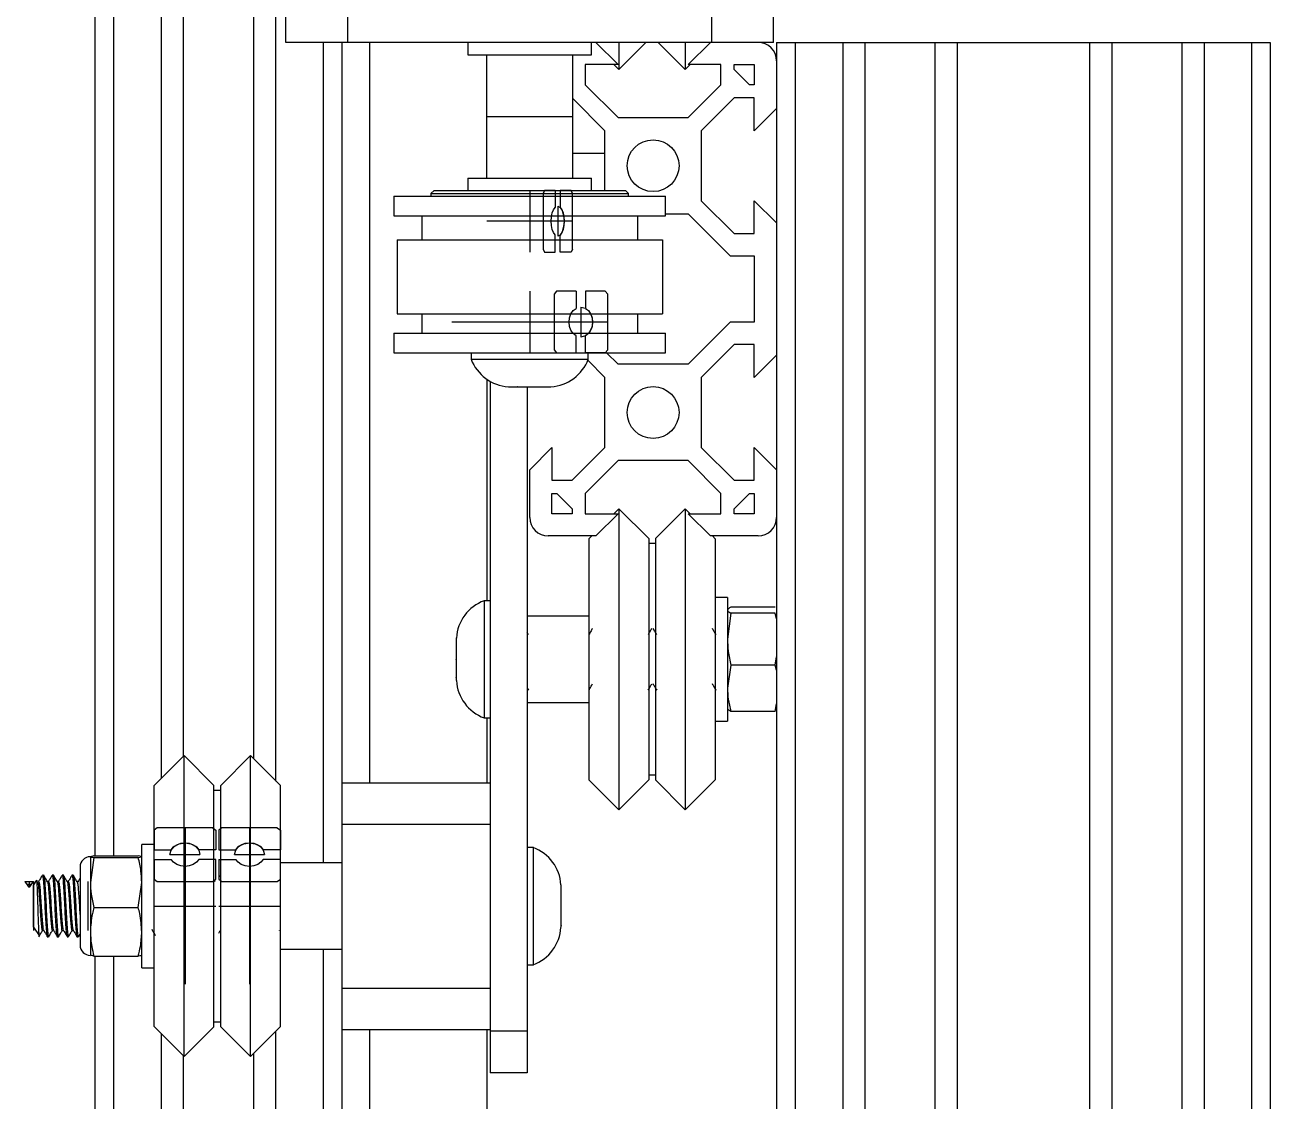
# Model space of a CAD drawing. Header units: millimetres. Extents: x 15 to 1184, y 5 to 836.
# Drawn here: x 565.57 to 575.66, y 639.26 to 647.98 of the extents above; entities that cross this region are included whole.
import ezdxf

# ---------------------------------------------------------------- set-up
doc = ezdxf.new("R2010")
doc.units = ezdxf.units.MM
doc.header["$PDSIZE"] = -1
doc.linetypes.add('CENTERX2', pattern=[20.32, 12.7, -2.54, 2.54, -2.54])

msp = doc.modelspace()

# ---------------------------------------------------------------- linework, layer by layer
at = {"color": 7, "linetype": 'Continuous', "lineweight": 25}
for p, q in [((566.143, 641.245), (566.143, 650.433)), ((566.679, 641.875), (566.679, 649.803)), ((567.607, 641.852), (567.607, 649.826)), ((566.859, 642.055), (566.859, 649.623)), ((567.427, 642.032), (567.427, 649.646)), ((567.688, 647.839), (567.688, 648.139)), ((568.188, 647.839), (568.188, 648.139)), ((571.138, 647.839), (571.138, 648.139)), ((571.638, 647.839), (571.638, 648.139)), ((568.188, 647.839), (567.688, 647.839)), ((568.143, 641.839), (568.143, 647.839)), ((571.138, 647.839), (568.188, 647.839)), ((568.366, 647.839), (568.366, 641.839)), ((569.163, 647.839), (569.163, 647.739)), ((570.163, 647.739), (570.163, 647.839)), ((570.199, 647.839), (570.379, 647.659)), ((570.385, 647.62), (570.605, 647.839)), ((570.385, 647.839), (570.385, 647.638)), ((570.704, 647.839), (570.923, 647.62)), ((570.923, 647.839), (570.923, 647.638)), ((570.947, 647.659), (571.127, 647.839)), ((571.638, 647.839), (571.138, 647.839)), ((571.663, 647.839), (571.663, 647.689)), ((571.663, 647.839), (571.813, 647.839)), ((571.813, 647.839), (572.199, 647.839)), ((572.199, 647.839), (572.199, 613.839)), ((572.199, 647.839), (572.379, 647.839)), ((572.379, 647.839), (572.379, 613.839)), ((572.379, 647.839), (572.947, 647.839)), ((572.947, 647.839), (572.947, 613.839)), ((572.947, 647.839), (573.127, 647.839)), ((573.127, 647.839), (573.127, 613.839)), ((573.127, 647.839), (574.199, 647.839)), ((574.199, 647.839), (574.199, 613.839)), ((574.199, 647.839), (574.379, 647.839)), ((574.379, 647.839), (574.379, 613.839)), ((574.379, 647.839), (574.947, 647.839)), ((574.947, 647.839), (574.947, 613.839)), ((574.947, 647.839), (575.127, 647.839)), ((575.127, 647.839), (575.127, 613.839)), ((575.127, 647.839), (575.513, 647.839)), ((575.513, 647.839), (575.663, 647.839)), ((575.663, 647.839), (575.663, 613.686)), ((569.163, 647.739), (569.586, 647.739)), ((569.313, 647.739), (569.313, 647.239)), ((569.586, 647.739), (570.163, 647.739)), ((570.013, 647.239), (570.013, 647.739)), ((571.663, 647.689), (571.663, 647.303)), ((570.379, 647.659), (570.113, 647.659)), ((570.113, 647.659), (570.113, 647.495)), ((570.346, 647.659), (570.385, 647.62)), ((570.385, 647.638), (570.385, 647.62)), ((570.923, 647.62), (570.963, 647.659)), ((570.923, 647.638), (570.923, 647.62)), ((571.212, 647.659), (570.947, 647.659)), ((571.212, 647.495), (571.212, 647.659)), ((571.319, 647.659), (571.483, 647.659)), ((571.319, 647.619), (571.319, 647.659)), ((571.443, 647.496), (571.319, 647.619)), ((571.483, 647.659), (571.483, 647.496)), ((570.113, 647.495), (570.379, 647.23)), ((570.947, 647.23), (571.212, 647.495)), ((571.483, 647.496), (571.443, 647.496)), ((570.272, 647.123), (570.013, 647.383)), ((571.319, 647.389), (571.053, 647.123)), ((571.483, 647.389), (571.319, 647.389)), ((571.483, 647.123), (571.483, 647.389)), ((571.663, 647.303), (571.483, 647.123)), ((571.663, 647.303), (571.663, 646.375)), ((569.313, 647.239), (569.313, 646.739)), ((569.313, 647.239), (569.441, 647.239)), ((569.313, 647.239), (569.347, 647.239)), ((569.347, 647.239), (570.013, 647.239)), ((569.441, 647.239), (570.013, 647.239)), ((570.013, 646.739), (570.013, 647.239)), ((570.379, 647.23), (570.947, 647.23)), ((570.272, 646.639), (570.272, 647.123)), ((571.053, 647.123), (571.053, 646.555)), ((570.272, 646.939), (570.013, 646.939)), ((569.163, 646.739), (569.163, 646.639)), ((569.163, 646.739), (569.212, 646.739)), ((569.212, 646.739), (570.163, 646.739)), ((570.163, 646.639), (570.163, 646.739)), ((568.563, 646.592), (568.563, 646.432)), ((568.563, 646.592), (568.948, 646.592)), ((568.888, 646.639), (568.863, 646.614)), ((568.863, 646.614), (568.863, 646.592)), ((568.863, 646.614), (568.941, 646.614)), ((568.888, 646.639), (568.964, 646.639)), ((568.941, 646.614), (570.463, 646.614)), ((568.948, 646.592), (570.763, 646.592)), ((568.964, 646.639), (570.438, 646.639)), ((570.463, 646.614), (570.438, 646.639)), ((570.463, 646.592), (570.463, 646.614)), ((570.763, 646.432), (570.763, 646.592)), ((571.053, 646.555), (571.319, 646.29)), ((571.483, 646.555), (571.663, 646.375)), ((571.483, 646.29), (571.483, 646.555)), ((568.563, 646.432), (568.948, 646.432)), ((568.788, 646.432), (568.788, 646.239)), ((568.948, 646.432), (570.763, 646.432)), ((570.538, 646.239), (570.538, 646.432)), ((570.763, 646.449), (570.947, 646.449)), ((570.947, 646.449), (571.287, 646.109)), ((571.663, 646.375), (571.663, 645.303)), ((571.319, 646.29), (571.483, 646.29)), ((568.588, 646.239), (568.588, 645.639)), ((568.588, 646.239), (570.738, 646.239)), ((570.738, 646.239), (570.738, 645.639)), ((571.287, 646.109), (571.483, 646.109)), ((571.483, 646.109), (571.483, 645.57)), ((568.588, 645.639), (570.738, 645.639)), ((568.788, 645.639), (568.788, 645.482)), ((570.538, 645.482), (570.538, 645.639)), ((571.287, 645.57), (570.947, 645.23)), ((571.483, 645.57), (571.287, 645.57)), ((568.563, 645.482), (568.563, 645.322)), ((568.563, 645.482), (568.948, 645.482)), ((568.948, 645.482), (570.763, 645.482)), ((570.763, 645.322), (570.763, 645.482)), ((571.319, 645.389), (571.053, 645.123)), ((571.483, 645.389), (571.319, 645.389)), ((571.483, 645.123), (571.483, 645.389)), ((568.563, 645.322), (568.948, 645.322)), ((568.948, 645.322), (570.763, 645.322)), ((569.188, 645.322), (569.188, 645.272)), ((569.188, 645.272), (569.234, 645.272)), ((569.234, 645.272), (570.138, 645.272)), ((570.272, 645.123), (570.134, 645.262)), ((570.138, 645.272), (570.138, 645.322)), ((570.379, 645.23), (570.286, 645.322)), ((571.663, 645.303), (571.483, 645.123)), ((571.663, 645.303), (571.663, 644.375)), ((570.947, 645.23), (570.379, 645.23)), ((569.319, 643.314), (569.319, 645.106)), ((569.343, 645.091), (569.343, 639.825)), ((570.272, 644.555), (570.272, 645.123)), ((571.053, 645.123), (571.053, 644.555)), ((569.49, 645.048), (569.564, 645.048)), ((569.565, 645.048), (569.564, 645.048)), ((569.566, 645.048), (569.565, 645.048)), ((569.566, 645.048), (569.736, 645.048)), ((569.643, 645.048), (569.643, 639.825)), ((569.737, 645.048), (569.736, 645.048)), ((569.738, 645.048), (569.737, 645.048)), ((569.738, 645.048), (569.834, 645.048)), ((569.835, 645.048), (569.834, 645.048)), ((569.835, 645.048), (569.835, 645.048)), ((569.835, 645.048), (569.835, 645.048)), ((569.663, 644.375), (569.843, 644.555)), ((569.843, 644.555), (569.843, 644.29)), ((570.007, 644.29), (570.272, 644.555)), ((571.053, 644.555), (571.319, 644.29)), ((571.483, 644.29), (571.483, 644.555)), ((571.483, 644.555), (571.663, 644.375)), ((570.379, 644.449), (570.113, 644.183)), ((570.947, 644.449), (570.379, 644.449)), ((571.212, 644.183), (570.947, 644.449)), ((569.663, 643.989), (569.663, 644.375)), ((571.663, 644.375), (571.663, 643.989)), ((569.843, 644.29), (570.007, 644.29)), ((571.319, 644.29), (571.483, 644.29)), ((569.843, 644.183), (569.883, 644.183)), ((569.843, 644.019), (569.843, 644.183)), ((569.883, 644.183), (570.006, 644.059)), ((570.113, 644.183), (570.113, 644.019)), ((571.212, 644.019), (571.212, 644.183)), ((571.319, 644.059), (571.443, 644.183)), ((571.443, 644.183), (571.483, 644.183)), ((571.483, 644.183), (571.483, 644.019)), ((570.006, 644.059), (570.006, 644.019)), ((570.385, 644.059), (570.346, 644.019)), ((570.627, 643.817), (570.385, 644.059)), ((570.385, 644.059), (570.385, 641.638)), ((570.923, 644.059), (570.682, 643.817)), ((570.963, 644.019), (570.923, 644.059)), ((570.923, 644.059), (570.923, 641.638)), ((571.319, 644.019), (571.319, 644.059)), ((570.006, 644.019), (569.843, 644.019)), ((570.113, 644.019), (570.379, 644.019)), ((570.379, 644.019), (570.199, 643.839)), ((571.127, 643.839), (570.947, 644.019)), ((570.947, 644.019), (571.212, 644.019)), ((571.483, 644.019), (571.319, 644.019)), ((571.663, 643.989), (571.663, 613.686)), ((570.199, 643.839), (569.813, 643.839)), ((570.166, 643.839), (570.143, 643.816)), ((570.143, 643.816), (570.143, 641.877)), ((570.627, 643.817), (570.627, 641.876)), ((570.682, 643.777), (570.627, 643.777)), ((570.682, 643.817), (570.682, 641.876)), ((571.513, 643.839), (571.127, 643.839)), ((571.166, 643.816), (571.143, 643.839)), ((571.166, 643.816), (571.166, 641.877)), ((571.266, 643.339), (571.166, 643.339)), ((571.266, 643.339), (571.266, 642.339)), ((569.343, 643.314), (569.293, 643.314)), ((569.293, 643.314), (569.293, 642.364)), ((571.267, 643.242), (571.266, 643.239)), ((571.653, 643.262), (571.294, 643.262)), ((570.143, 643.189), (569.643, 643.189)), ((571.294, 643.213), (571.266, 643.002)), ((571.653, 643.213), (571.294, 643.213)), ((571.663, 643.166), (571.653, 643.213)), ((569.654, 643.036), (569.643, 643.056)), ((569.068, 643.012), (569.068, 642.989)), ((569.068, 642.988), (569.068, 642.989)), ((569.068, 642.989), (569.068, 642.989)), ((569.068, 642.988), (569.068, 642.841)), ((569.068, 642.839), (569.068, 642.841)), ((569.068, 642.838), (569.068, 642.839)), ((569.068, 642.838), (569.068, 642.691)), ((571.653, 642.791), (571.663, 642.858)), ((571.294, 642.791), (571.266, 642.604)), ((571.653, 642.791), (571.294, 642.791)), ((571.663, 642.75), (571.653, 642.791)), ((569.068, 642.689), (569.068, 642.691)), ((569.068, 642.689), (569.068, 642.667)), ((569.068, 642.689), (569.068, 642.689)), ((569.643, 642.606), (569.652, 642.59)), ((569.643, 642.489), (570.143, 642.489)), ((571.266, 642.439), (571.267, 642.437)), ((571.653, 642.417), (571.663, 642.477)), ((569.293, 642.364), (569.343, 642.364)), ((569.319, 641.839), (569.319, 642.364)), ((571.166, 642.339), (571.266, 642.339)), ((571.653, 642.417), (571.294, 642.417)), ((566.862, 642.059), (566.62, 641.816)), ((567.104, 641.817), (566.862, 642.059)), ((566.862, 639.943), (566.862, 642.059)), ((567.4, 642.059), (567.159, 641.817)), ((567.643, 641.816), (567.4, 642.059)), ((567.4, 639.943), (567.4, 642.059)), ((568.143, 641.839), (569.343, 641.839)), ((568.143, 641.503), (568.143, 641.839)), ((570.143, 641.877), (570.143, 641.862)), ((570.143, 641.862), (570.385, 641.62)), ((570.385, 641.62), (570.627, 641.861)), ((570.627, 641.902), (570.682, 641.902)), ((570.627, 641.876), (570.627, 641.861)), ((570.682, 641.876), (570.682, 641.861)), ((570.682, 641.861), (570.923, 641.62)), ((570.923, 641.62), (571.166, 641.862)), ((571.166, 641.877), (571.166, 641.862)), ((566.62, 640.121), (566.62, 641.816)), ((567.104, 640.12), (567.104, 641.817)), ((567.159, 641.777), (567.104, 641.777)), ((567.159, 640.12), (567.159, 641.817)), ((567.643, 640.121), (567.643, 641.816)), ((570.385, 641.638), (570.385, 641.62)), ((570.923, 641.638), (570.923, 641.62)), ((568.143, 641.503), (569.343, 641.503)), ((568.143, 640.175), (568.143, 641.503)), ((566.62, 641.339), (566.52, 641.339)), ((566.52, 640.535), (566.52, 641.339)), ((566.132, 641.245), (566.103, 641.239)), ((566.103, 641.239), (566.103, 641.239)), ((566.103, 641.239), (566.103, 641.03)), ((566.132, 641.233), (566.103, 641.03)), ((566.132, 641.245), (566.491, 641.245)), ((566.132, 641.233), (566.491, 641.233)), ((566.491, 641.233), (566.52, 641.239)), ((569.693, 641.314), (569.643, 641.314)), ((569.693, 640.55), (569.693, 641.314)), ((566.02, 641.156), (566.02, 641.109)), ((568.143, 641.189), (567.643, 641.189)), ((565.667, 641.048), (565.643, 641.012)), ((565.724, 641.089), (565.714, 641.089)), ((565.764, 641.037), (565.755, 641.037)), ((565.804, 641.089), (565.794, 641.089)), ((565.844, 641.037), (565.835, 641.037)), ((565.884, 641.089), (565.874, 641.089)), ((565.924, 641.037), (565.915, 641.037)), ((565.964, 641.089), (565.954, 641.089)), ((566.004, 641.037), (565.995, 641.037)), ((566.02, 641.109), (566.02, 640.523)), ((566.103, 641.03), (566.103, 640.63)), ((566.491, 640.827), (566.52, 641.03)), ((567.115, 641.036), (567.107, 641.051)), ((567.151, 641.086), (567.143, 641.07)), ((565.643, 640.734), (565.643, 641.012)), ((569.917, 640.977), (569.917, 641.012)), ((569.917, 640.977), (569.917, 640.977)), ((569.917, 640.977), (569.917, 640.975)), ((569.917, 640.818), (569.917, 640.975)), ((566.132, 640.827), (566.491, 640.827)), ((569.917, 640.818), (569.917, 640.817)), ((569.917, 640.817), (569.917, 640.816)), ((565.643, 640.667), (565.643, 640.734)), ((569.917, 640.681), (569.917, 640.816)), ((565.643, 640.667), (565.689, 640.6)), ((565.714, 640.641), (565.724, 640.641)), ((565.794, 640.641), (565.804, 640.641)), ((565.874, 640.641), (565.884, 640.641)), ((565.954, 640.641), (565.964, 640.641)), ((566.006, 640.591), (566.02, 640.615)), ((566.103, 640.63), (566.103, 640.439)), ((567.143, 640.62), (567.155, 640.641)), ((567.635, 640.641), (567.636, 640.643)), ((569.917, 640.681), (569.917, 640.679)), ((569.917, 640.679), (569.917, 640.68)), ((569.917, 640.667), (569.917, 640.68)), ((565.754, 640.589), (565.764, 640.589)), ((565.834, 640.589), (565.844, 640.589)), ((565.914, 640.589), (565.924, 640.589)), ((565.994, 640.589), (566.004, 640.589)), ((566.52, 640.339), (566.52, 640.535)), ((569.693, 640.364), (569.693, 640.55)), ((566.132, 640.433), (566.103, 640.44)), ((566.132, 640.433), (566.491, 640.433)), ((566.143, 616.143), (566.143, 640.433)), ((567.643, 640.489), (568.143, 640.489)), ((566.52, 640.339), (566.62, 640.339)), ((569.643, 640.364), (569.693, 640.364)), ((566.62, 639.862), (566.62, 640.121)), ((567.104, 639.861), (567.104, 640.12)), ((567.159, 639.861), (567.159, 640.12)), ((567.643, 639.862), (567.643, 640.121)), ((568.143, 640.175), (569.343, 640.175)), ((568.143, 639.839), (568.143, 640.175)), ((566.862, 639.62), (566.862, 639.943)), ((567.4, 639.62), (567.4, 639.943)), ((566.62, 639.862), (566.862, 639.62)), ((566.862, 639.62), (567.104, 639.861)), ((567.104, 639.902), (567.159, 639.902)), ((567.159, 639.861), (567.4, 639.62)), ((567.4, 639.62), (567.643, 639.862)), ((567.607, 607.839), (567.607, 639.826)), ((568.143, 607.839), (568.143, 639.839)), ((568.143, 639.839), (569.343, 639.839)), ((568.366, 639.839), (568.366, 607.839)), ((569.319, 607.839), (569.319, 639.839)), ((569.643, 639.825), (569.343, 639.825)), ((569.343, 639.825), (569.343, 639.489)), ((569.643, 639.825), (569.643, 639.489)), ((566.679, 607.839), (566.679, 639.803)), ((566.859, 607.839), (566.859, 639.623)), ((567.427, 607.839), (567.427, 639.646)), ((569.643, 639.489), (569.343, 639.489))]:
    msp.add_line(p, q, dxfattribs=at)
at = {"color": 8, "linetype": 'Continuous', "lineweight": 25}
for p, q in [((566.293, 641.245), (566.293, 650.433)), ((567.993, 641.189), (567.993, 647.839)), ((571.813, 647.839), (571.813, 613.793)), ((575.513, 647.839), (575.513, 613.793)), ((566.293, 607.839), (566.293, 640.433)), ((567.993, 607.839), (567.993, 640.489))]:
    msp.add_line(p, q, dxfattribs=at)
at = {"color": 7, "linetype": 'CENTERX2'}
for p, q in [((569.663, 646.639), (569.663, 646.139)), ((570.009, 646.389), (569.316, 646.389)), ((569.89, 646.389), (569.771, 646.389)), ((570.009, 646.389), (569.89, 646.389)), ((569.663, 645.822), (569.663, 645.322)), ((570.295, 645.572), (569.031, 645.572)), ((570.077, 645.572), (569.86, 645.572)), ((570.295, 645.572), (570.077, 645.572)), ((566.87, 641.474), (566.87, 640.205)), ((566.87, 641.474), (566.87, 641.256)), ((566.87, 641.474), (566.87, 640.205)), ((566.87, 641.474), (566.87, 641.256)), ((567.393, 641.474), (567.393, 640.205)), ((567.393, 641.474), (567.393, 641.256)), ((567.393, 641.474), (567.393, 640.205)), ((567.393, 641.474), (567.393, 641.256)), ((566.87, 641.256), (566.87, 641.038)), ((566.87, 641.256), (566.87, 641.038)), ((567.393, 641.256), (567.393, 641.038)), ((567.393, 641.256), (567.393, 641.038)), ((565.608, 641.038), (565.608, 640.996)), ((565.608, 641.038), (565.608, 640.996)), ((565.643, 641.038), (565.643, 640.641)), ((565.643, 641.038), (565.643, 640.641)), ((566.083, 641.038), (566.083, 640.641)), ((566.083, 641.038), (566.083, 640.641)), ((565.588, 641.017), (565.628, 641.017)), ((565.588, 641.017), (565.628, 641.017)), ((566.62, 640.839), (567.12, 640.839)), ((566.62, 640.839), (567.12, 640.839)), ((567.143, 640.839), (567.643, 640.839)), ((567.143, 640.839), (567.643, 640.839))]:
    msp.add_line(p, q, dxfattribs=at)
at = {"color": 7, "linetype": 'Continuous'}
for p, q in [((569.782, 646.639), (569.771, 646.614)), ((569.771, 646.614), (569.771, 646.164)), ((569.869, 646.639), (569.782, 646.639)), ((569.869, 646.639), (569.869, 646.501)), ((569.998, 646.639), (569.911, 646.639)), ((569.911, 646.639), (569.911, 646.501)), ((570.009, 646.614), (569.998, 646.639)), ((570.009, 646.164), (570.009, 646.614)), ((569.89, 646.511), (569.89, 646.268)), ((569.869, 646.139), (569.869, 646.278)), ((569.911, 646.139), (569.911, 646.278)), ((569.771, 646.164), (569.782, 646.139)), ((570.009, 646.164), (569.998, 646.139)), ((569.782, 646.139), (569.869, 646.139)), ((569.998, 646.139), (569.911, 646.139)), ((569.88, 645.822), (569.86, 645.797)), ((569.86, 645.797), (569.86, 645.347)), ((570.039, 645.822), (569.88, 645.822)), ((570.039, 645.822), (570.039, 645.683)), ((570.275, 645.822), (570.115, 645.822)), ((570.115, 645.822), (570.115, 645.683)), ((570.295, 645.797), (570.275, 645.822)), ((570.295, 645.347), (570.295, 645.797)), ((570.077, 645.693), (570.077, 645.451)), ((570.039, 645.322), (570.039, 645.461)), ((570.115, 645.322), (570.115, 645.461)), ((569.86, 645.347), (569.88, 645.322)), ((569.88, 645.322), (570.039, 645.322)), ((570.275, 645.322), (570.115, 645.322)), ((570.295, 645.347), (570.275, 645.322)), ((566.645, 641.474), (566.62, 641.454)), ((566.645, 641.474), (566.62, 641.454)), ((566.62, 641.454), (566.62, 641.294)), ((566.62, 641.454), (566.62, 641.294)), ((567.095, 641.474), (566.645, 641.474)), ((567.095, 641.474), (566.645, 641.474)), ((567.095, 641.474), (567.12, 641.454)), ((567.095, 641.474), (567.12, 641.454)), ((567.12, 641.454), (567.12, 641.294)), ((567.12, 641.454), (567.12, 641.294)), ((567.168, 641.474), (567.143, 641.454)), ((567.168, 641.474), (567.143, 641.454)), ((567.143, 641.454), (567.143, 641.294)), ((567.143, 641.454), (567.143, 641.294)), ((567.618, 641.474), (567.168, 641.474)), ((567.618, 641.474), (567.168, 641.474)), ((567.618, 641.474), (567.643, 641.454)), ((567.618, 641.474), (567.643, 641.454)), ((567.643, 641.454), (567.643, 641.294)), ((567.643, 641.454), (567.643, 641.294)), ((566.62, 641.294), (566.758, 641.294)), ((566.62, 641.294), (566.758, 641.294)), ((566.748, 641.256), (566.991, 641.256)), ((566.748, 641.256), (566.991, 641.256)), ((567.12, 641.294), (566.981, 641.294)), ((567.12, 641.294), (566.981, 641.294)), ((567.143, 641.294), (567.281, 641.294)), ((567.143, 641.294), (567.281, 641.294)), ((567.271, 641.256), (567.514, 641.256)), ((567.271, 641.256), (567.514, 641.256)), ((567.643, 641.294), (567.504, 641.294)), ((567.643, 641.294), (567.504, 641.294)), ((566.62, 641.217), (566.758, 641.217)), ((566.62, 641.217), (566.62, 641.057)), ((566.62, 641.217), (566.758, 641.217)), ((566.62, 641.217), (566.62, 641.057)), ((567.12, 641.217), (566.981, 641.217)), ((567.12, 641.217), (566.981, 641.217)), ((567.12, 641.057), (567.12, 641.217)), ((567.12, 641.057), (567.12, 641.217)), ((567.143, 641.217), (567.281, 641.217)), ((567.143, 641.217), (567.143, 641.057)), ((567.143, 641.217), (567.281, 641.217)), ((567.143, 641.217), (567.143, 641.057)), ((567.643, 641.217), (567.504, 641.217)), ((567.643, 641.217), (567.504, 641.217)), ((567.643, 641.057), (567.643, 641.217)), ((567.643, 641.057), (567.643, 641.217)), ((565.573, 641.038), (565.603, 640.996)), ((565.573, 641.038), (565.643, 641.038)), ((565.573, 641.038), (565.603, 640.996)), ((565.573, 641.038), (565.643, 641.038)), ((565.613, 640.996), (565.643, 641.038)), ((565.613, 640.996), (565.643, 641.038)), ((566.62, 641.057), (566.645, 641.038)), ((566.62, 641.057), (566.645, 641.038)), ((566.645, 641.038), (567.095, 641.038)), ((566.645, 641.038), (567.095, 641.038)), ((567.095, 641.038), (567.12, 641.057)), ((567.095, 641.038), (567.12, 641.057)), ((567.143, 641.057), (567.168, 641.038)), ((567.143, 641.057), (567.168, 641.038)), ((567.168, 641.038), (567.618, 641.038)), ((567.168, 641.038), (567.618, 641.038)), ((567.618, 641.038), (567.643, 641.057)), ((567.618, 641.038), (567.643, 641.057)), ((565.603, 640.996), (565.613, 640.996)), ((565.603, 640.996), (565.613, 640.996))]:
    msp.add_line(p, q, dxfattribs=at)
at = {"color": 7, "linetype": 'Continuous', "flags": 128}
for points in [[(569.869, 646.278), (569.856, 646.297), (569.846, 646.323), (569.839, 646.355), (569.837, 646.389), (569.839, 646.424), (569.846, 646.456), (569.856, 646.482), (569.869, 646.501)], [(569.89, 646.511), (569.91, 646.501), (569.927, 646.475), (569.938, 646.436), (569.942, 646.389), (569.938, 646.343), (569.927, 646.304), (569.91, 646.277), (569.89, 646.268)], [(569.911, 646.501), (569.924, 646.482), (569.934, 646.456), (569.94, 646.424), (569.942, 646.389), (569.94, 646.355), (569.934, 646.323), (569.924, 646.297), (569.911, 646.278)], [(570.039, 645.461), (570.016, 645.479), (569.997, 645.506), (569.986, 645.537), (569.982, 645.572), (569.986, 645.607), (569.997, 645.638), (570.016, 645.665), (570.039, 645.683)], [(570.077, 645.693), (570.114, 645.684), (570.145, 645.658), (570.166, 645.618), (570.173, 645.572), (570.166, 645.526), (570.145, 645.486), (570.114, 645.46), (570.077, 645.451)], [(570.115, 645.683), (570.139, 645.665), (570.157, 645.638), (570.169, 645.607), (570.173, 645.572), (570.169, 645.537), (570.157, 645.506), (570.139, 645.479), (570.115, 645.461)], [(566.748, 641.256), (566.758, 641.292), (566.784, 641.324), (566.823, 641.344), (566.87, 641.352), (566.916, 641.344), (566.955, 641.324), (566.981, 641.292), (566.991, 641.256)], [(566.748, 641.256), (566.758, 641.292), (566.784, 641.324), (566.823, 641.344), (566.87, 641.352), (566.916, 641.344), (566.955, 641.324), (566.981, 641.292), (566.991, 641.256)], [(566.758, 641.294), (566.777, 641.318), (566.803, 641.336), (566.835, 641.348), (566.87, 641.352), (566.904, 641.348), (566.936, 641.336), (566.962, 641.318), (566.981, 641.294)], [(566.758, 641.294), (566.777, 641.318), (566.803, 641.336), (566.835, 641.348), (566.87, 641.352), (566.904, 641.348), (566.936, 641.336), (566.962, 641.318), (566.981, 641.294)], [(567.271, 641.256), (567.281, 641.292), (567.307, 641.324), (567.346, 641.344), (567.393, 641.352), (567.439, 641.344), (567.478, 641.324), (567.504, 641.292), (567.514, 641.256)], [(567.271, 641.256), (567.281, 641.292), (567.307, 641.324), (567.346, 641.344), (567.393, 641.352), (567.439, 641.344), (567.478, 641.324), (567.504, 641.292), (567.514, 641.256)], [(567.281, 641.294), (567.3, 641.318), (567.326, 641.336), (567.358, 641.348), (567.393, 641.352), (567.427, 641.348), (567.459, 641.336), (567.485, 641.318), (567.504, 641.294)], [(567.281, 641.294), (567.3, 641.318), (567.326, 641.336), (567.358, 641.348), (567.393, 641.352), (567.427, 641.348), (567.459, 641.336), (567.485, 641.318), (567.504, 641.294)], [(566.981, 641.217), (566.962, 641.194), (566.936, 641.175), (566.904, 641.164), (566.87, 641.16), (566.835, 641.164), (566.803, 641.175), (566.777, 641.194), (566.758, 641.217)], [(566.981, 641.217), (566.962, 641.194), (566.936, 641.175), (566.904, 641.164), (566.87, 641.16), (566.835, 641.164), (566.803, 641.175), (566.777, 641.194), (566.758, 641.217)], [(567.504, 641.217), (567.485, 641.194), (567.459, 641.175), (567.427, 641.164), (567.393, 641.16), (567.358, 641.164), (567.326, 641.175), (567.3, 641.194), (567.281, 641.217)], [(567.504, 641.217), (567.485, 641.194), (567.459, 641.175), (567.427, 641.164), (567.393, 641.16), (567.358, 641.164), (567.326, 641.175), (567.3, 641.194), (567.281, 641.217)]]:
    msp.add_lwpolyline(points, dxfattribs=at)
at = {"color": 7, "linetype": 'Continuous', "lineweight": 25}
for centre in [(570.663, 646.839), (570.663, 644.839)]:
    msp.add_circle(centre, 0.21, dxfattribs=at)
for centre, radius, start, end in [((571.513, 647.689), 0.15, 0, 90), ((569.513, 645.394), 0.347, 200.6097, 266.2885), ((569.813, 645.394), 0.347, 273.7115, 339.3903), ((569.813, 643.989), 0.15, 180, 270), ((571.513, 643.989), 0.15, 270, 0), ((569.415, 642.989), 0.347, 110.6097, 176.2885), ((569.415, 642.689), 0.347, 183.7115, 249.3903), ((566.103, 641.156), 0.0833, 90, 180), ((569.57, 640.989), 0.347, 3.7115, 69.3903), ((569.57, 640.689), 0.347, 290.6097, 356.2885), ((566.103, 640.523), 0.0833, 180, 270)]:
    msp.add_arc(centre, radius, start, end, dxfattribs=at)
for points, knots in [([(571.294, 643.262), (571.29, 643.259), (571.276, 643.253), (571.272, 643.246), (571.27, 643.242)], [0, 0, 0, 0, 0.311377, 1, 1, 1, 1]), ([(571.266, 643.237), (571.268, 643.232), (571.271, 643.224), (571.288, 643.216), (571.294, 643.213)], [0, 0, 0, 0, 0.598297, 1, 1, 1, 1]), ([(570.172, 643.089), (570.166, 643.08), (570.157, 643.063), (570.147, 643.046), (570.142, 643.037)], [0, 0, 0, 0, 0.5100743, 1, 1, 1, 1]), ([(570.652, 643.089), (570.646, 643.08), (570.637, 643.063), (570.627, 643.046), (570.622, 643.037)], [0, 0, 0, 0, 0.510049, 1, 1, 1, 1]), ([(570.694, 643.036), (570.689, 643.045), (570.679, 643.062), (570.669, 643.079), (570.664, 643.088)], [0, 0, 0, 0, 0.499765, 1, 1, 1, 1]), ([(571.174, 643.036), (571.169, 643.045), (571.159, 643.062), (571.149, 643.079), (571.144, 643.088)], [0, 0, 0, 0, 0.499815, 1, 1, 1, 1]), ([(571.266, 643.002), (571.267, 642.969), (571.269, 642.898), (571.286, 642.828), (571.294, 642.791)], [0, 0, 0, 0, 0.461755, 1, 1, 1, 1]), ([(570.144, 642.59), (570.149, 642.599), (570.159, 642.616), (570.168, 642.633), (570.173, 642.641)], [0, 0, 0, 0, 0.510572, 1, 1, 1, 1]), ([(570.624, 642.59), (570.629, 642.599), (570.639, 642.616), (570.648, 642.633), (570.653, 642.641)], [0, 0, 0, 0, 0.510622, 1, 1, 1, 1]), ([(570.661, 642.642), (570.666, 642.634), (570.676, 642.616), (570.686, 642.599), (570.692, 642.59)], [0, 0, 0, 0, 0.499804, 1, 1, 1, 1]), ([(571.141, 642.642), (571.146, 642.634), (571.156, 642.616), (571.166, 642.599), (571.172, 642.59)], [0, 0, 0, 0, 0.499804, 1, 1, 1, 1]), ([(571.266, 642.604), (571.267, 642.575), (571.269, 642.512), (571.286, 642.451), (571.294, 642.417)], [0, 0, 0, 0, 0.461771, 1, 1, 1, 1]), ([(571.294, 642.417), (571.288, 642.421), (571.274, 642.427), (571.27, 642.434), (571.269, 642.437)], [0, 0, 0, 0, 0.489841, 1, 1, 1, 1]), ([(566.103, 641.239), (566.104, 641.238), (566.107, 641.236), (566.123, 641.234), (566.132, 641.233)], [0, 0, 0, 0, 0.461748, 1, 1, 1, 1]), ([(566.52, 641.239), (566.518, 641.24), (566.516, 641.242), (566.499, 641.244), (566.491, 641.245)], [0, 0, 0, 0, 0.461748, 1, 1, 1, 1]), ([(566.52, 641.03), (566.518, 641.062), (566.516, 641.13), (566.499, 641.197), (566.491, 641.233)], [0, 0, 0, 0, 0.461737, 1, 1, 1, 1]), ([(565.69, 640.601), (565.69, 640.6), (565.689, 640.597), (565.687, 640.617), (565.685, 640.66), (565.682, 640.726), (565.68, 640.801), (565.678, 640.879), (565.675, 640.95), (565.673, 641.007), (565.671, 641.04), (565.669, 641.053), (565.668, 641.048), (565.668, 641.047)], [0, 0, 0, 0, 0.0119741, 0.127317, 0.2428106, 0.3534066, 0.4637591, 0.5742559, 0.6801702, 0.7855442, 0.8910321, 0.9922745, 1, 1, 1, 1]), ([(565.674, 641.034), (565.675, 641.034), (565.678, 641.034), (565.683, 641), (565.687, 640.941), (565.693, 640.866), (565.697, 640.787), (565.703, 640.715), (565.708, 640.665), (565.711, 640.64), (565.714, 640.644), (565.714, 640.645)], [0, 0, 0, 0, 0.084662, 0.208736, 0.332833, 0.46019, 0.582501, 0.708748, 0.834998, 0.957302, 1, 1, 1, 1]), ([(565.713, 641.088), (565.708, 641.079), (565.698, 641.062), (565.688, 641.045), (565.682, 641.036)], [0, 0, 0, 0, 0.500182, 1, 1, 1, 1]), ([(565.684, 641.034), (565.685, 641.034), (565.688, 641.034), (565.693, 641), (565.697, 640.941), (565.703, 640.866), (565.707, 640.786), (565.713, 640.716), (565.717, 640.668), (565.719, 640.658), (565.72, 640.654)], [0, 0, 0, 0, 0.093772, 0.231198, 0.368649, 0.50971, 0.645182, 0.785014, 0.924849, 1, 1, 1, 1]), ([(565.714, 641.085), (565.715, 641.085), (565.718, 641.085), (565.723, 641.042), (565.727, 640.968), (565.733, 640.873), (565.737, 640.773), (565.743, 640.683), (565.748, 640.619), (565.751, 640.588), (565.754, 640.593), (565.754, 640.594)], [0, 0, 0, 0, 0.084653, 0.20874, 0.33284, 0.460188, 0.582503, 0.708742, 0.834989, 0.957298, 1, 1, 1, 1]), ([(565.724, 641.085), (565.725, 641.085), (565.728, 641.085), (565.733, 641.042), (565.737, 640.968), (565.743, 640.873), (565.747, 640.773), (565.753, 640.683), (565.758, 640.618), (565.762, 640.586), (565.765, 640.593), (565.766, 640.596)], [0, 0, 0, 0, 0.08167, 0.201386, 0.321114, 0.443976, 0.561982, 0.683774, 0.805573, 0.923574, 1, 1, 1, 1]), ([(565.755, 641.036), (565.75, 641.045), (565.74, 641.063), (565.73, 641.08), (565.725, 641.089)], [0, 0, 0, 0, 0.499682, 1, 1, 1, 1]), ([(565.755, 641.033), (565.756, 641.033), (565.759, 641.032), (565.763, 640.999), (565.767, 640.941), (565.773, 640.866), (565.777, 640.787), (565.783, 640.715), (565.788, 640.665), (565.791, 640.64), (565.794, 640.644), (565.794, 640.645)], [0, 0, 0, 0, 0.054866, 0.18298, 0.311116, 0.442619, 0.568911, 0.699267, 0.829626, 0.955912, 1, 1, 1, 1]), ([(565.793, 641.088), (565.788, 641.079), (565.778, 641.062), (565.768, 641.045), (565.762, 641.036)], [0, 0, 0, 0, 0.500158, 1, 1, 1, 1]), ([(565.764, 641.034), (565.765, 641.034), (565.768, 641.034), (565.773, 641), (565.777, 640.941), (565.783, 640.866), (565.787, 640.786), (565.793, 640.716), (565.797, 640.668), (565.799, 640.658), (565.8, 640.654)], [0, 0, 0, 0, 0.093771, 0.231197, 0.368649, 0.50971, 0.645182, 0.785014, 0.924849, 1, 1, 1, 1]), ([(565.794, 641.085), (565.795, 641.085), (565.798, 641.085), (565.803, 641.042), (565.807, 640.968), (565.813, 640.873), (565.817, 640.773), (565.823, 640.683), (565.828, 640.619), (565.831, 640.588), (565.834, 640.593), (565.834, 640.594)], [0, 0, 0, 0, 0.084652, 0.20874, 0.33284, 0.460188, 0.582503, 0.708742, 0.834989, 0.957298, 1, 1, 1, 1]), ([(565.804, 641.085), (565.805, 641.085), (565.808, 641.085), (565.813, 641.042), (565.817, 640.968), (565.823, 640.873), (565.827, 640.773), (565.833, 640.683), (565.838, 640.618), (565.842, 640.586), (565.845, 640.593), (565.846, 640.596)], [0, 0, 0, 0, 0.08167, 0.201386, 0.321114, 0.443976, 0.561982, 0.683774, 0.805573, 0.923574, 1, 1, 1, 1]), ([(565.835, 641.036), (565.83, 641.045), (565.82, 641.063), (565.81, 641.08), (565.805, 641.089)], [0, 0, 0, 0, 0.499657, 1, 1, 1, 1]), ([(565.835, 641.033), (565.836, 641.033), (565.839, 641.032), (565.843, 640.999), (565.847, 640.941), (565.853, 640.866), (565.857, 640.787), (565.863, 640.715), (565.868, 640.665), (565.871, 640.64), (565.874, 640.644), (565.874, 640.645)], [0, 0, 0, 0, 0.054865, 0.182979, 0.311116, 0.442619, 0.568911, 0.699268, 0.829626, 0.955912, 1, 1, 1, 1]), ([(565.873, 641.088), (565.868, 641.079), (565.858, 641.062), (565.848, 641.045), (565.842, 641.036)], [0, 0, 0, 0, 0.5001327, 1, 1, 1, 1]), ([(565.844, 641.034), (565.845, 641.034), (565.848, 641.034), (565.853, 641), (565.857, 640.941), (565.863, 640.866), (565.867, 640.786), (565.873, 640.716), (565.877, 640.668), (565.879, 640.658), (565.88, 640.654)], [0, 0, 0, 0, 0.093772, 0.231198, 0.368648, 0.50971, 0.645182, 0.785015, 0.924849, 1, 1, 1, 1]), ([(565.874, 641.085), (565.875, 641.085), (565.878, 641.085), (565.883, 641.042), (565.887, 640.968), (565.893, 640.873), (565.897, 640.773), (565.903, 640.683), (565.908, 640.619), (565.911, 640.588), (565.914, 640.593), (565.914, 640.594)], [0, 0, 0, 0, 0.084653, 0.20874, 0.33284, 0.460188, 0.582504, 0.708743, 0.834989, 0.957299, 1, 1, 1, 1]), ([(565.884, 641.085), (565.885, 641.085), (565.888, 641.085), (565.893, 641.042), (565.897, 640.968), (565.903, 640.873), (565.907, 640.773), (565.913, 640.683), (565.918, 640.618), (565.922, 640.586), (565.925, 640.593), (565.926, 640.596)], [0, 0, 0, 0, 0.08167, 0.201386, 0.321114, 0.443976, 0.561982, 0.683774, 0.805573, 0.923574, 1, 1, 1, 1]), ([(565.915, 641.036), (565.91, 641.045), (565.9, 641.063), (565.89, 641.08), (565.885, 641.089)], [0, 0, 0, 0, 0.499657, 1, 1, 1, 1]), ([(565.915, 641.033), (565.916, 641.033), (565.919, 641.032), (565.923, 640.999), (565.927, 640.941), (565.933, 640.866), (565.937, 640.787), (565.943, 640.715), (565.948, 640.665), (565.951, 640.64), (565.954, 640.644), (565.954, 640.645)], [0, 0, 0, 0, 0.054865, 0.182979, 0.311116, 0.442619, 0.568911, 0.699268, 0.829626, 0.955912, 1, 1, 1, 1]), ([(565.953, 641.088), (565.948, 641.079), (565.938, 641.062), (565.928, 641.045), (565.922, 641.036)], [0, 0, 0, 0, 0.500182, 1, 1, 1, 1]), ([(565.924, 641.034), (565.925, 641.034), (565.928, 641.034), (565.933, 641), (565.937, 640.941), (565.943, 640.866), (565.947, 640.786), (565.953, 640.716), (565.957, 640.668), (565.959, 640.658), (565.96, 640.654)], [0, 0, 0, 0, 0.093772, 0.231198, 0.368648, 0.50971, 0.645182, 0.785014, 0.924849, 1, 1, 1, 1]), ([(565.954, 641.085), (565.955, 641.085), (565.958, 641.085), (565.963, 641.042), (565.967, 640.968), (565.973, 640.873), (565.977, 640.773), (565.983, 640.683), (565.988, 640.619), (565.991, 640.588), (565.994, 640.593), (565.994, 640.594)], [0, 0, 0, 0, 0.084653, 0.20874, 0.33284, 0.460188, 0.582503, 0.708743, 0.834989, 0.957299, 1, 1, 1, 1]), ([(565.964, 641.085), (565.965, 641.085), (565.968, 641.085), (565.973, 641.042), (565.977, 640.968), (565.983, 640.873), (565.987, 640.773), (565.993, 640.683), (565.998, 640.618), (566.002, 640.586), (566.005, 640.593), (566.006, 640.596)], [0, 0, 0, 0, 0.081671, 0.201386, 0.321114, 0.443976, 0.561982, 0.683774, 0.805573, 0.923574, 1, 1, 1, 1]), ([(565.995, 641.036), (565.99, 641.045), (565.98, 641.063), (565.97, 641.08), (565.965, 641.089)], [0, 0, 0, 0, 0.499706, 1, 1, 1, 1]), ([(565.995, 641.033), (565.996, 641.033), (565.999, 641.032), (566.003, 640.999), (566.007, 640.941), (566.013, 640.866), (566.016, 640.801), (566.019, 640.769), (566.02, 640.76)], [0, 0, 0, 0, 0.088018, 0.293544, 0.499107, 0.71007, 0.912675, 1, 1, 1, 1]), ([(566.02, 641.065), (566.019, 641.064), (566.013, 641.054), (566.008, 641.045), (566.002, 641.036)], [0, 0, 0, 0, 0.11314, 1, 1, 1, 1]), ([(566.103, 641.03), (566.104, 640.999), (566.107, 640.93), (566.123, 640.863), (566.132, 640.827)], [0, 0, 0, 0, 0.46175, 1, 1, 1, 1]), ([(566.132, 640.827), (566.127, 640.811), (566.11, 640.746), (566.106, 640.68), (566.103, 640.63)], [0, 0, 0, 0, 0.254998, 1, 1, 1, 1]), ([(566.52, 640.63), (566.516, 640.68), (566.512, 640.746), (566.495, 640.811), (566.491, 640.827)], [0, 0, 0, 0, 0.745002, 1, 1, 1, 1]), ([(565.686, 640.591), (565.691, 640.6), (565.701, 640.617), (565.711, 640.635), (565.716, 640.643)], [0, 0, 0, 0, 0.500197, 1, 1, 1, 1]), ([(565.72, 640.651), (565.725, 640.642), (565.735, 640.626), (565.745, 640.609), (565.75, 640.601)], [0, 0, 0, 0, 0.499946, 1, 1, 1, 1]), ([(565.766, 640.591), (565.771, 640.6), (565.781, 640.617), (565.791, 640.635), (565.796, 640.643)], [0, 0, 0, 0, 0.500197, 1, 1, 1, 1]), ([(565.8, 640.651), (565.805, 640.642), (565.815, 640.626), (565.825, 640.609), (565.83, 640.601)], [0, 0, 0, 0, 0.499946, 1, 1, 1, 1]), ([(565.846, 640.591), (565.851, 640.6), (565.861, 640.617), (565.871, 640.635), (565.876, 640.643)], [0, 0, 0, 0, 0.500222, 1, 1, 1, 1]), ([(565.88, 640.651), (565.885, 640.642), (565.895, 640.626), (565.905, 640.609), (565.91, 640.601)], [0, 0, 0, 0, 0.499922, 1, 1, 1, 1]), ([(565.926, 640.591), (565.931, 640.6), (565.941, 640.617), (565.951, 640.635), (565.956, 640.643)], [0, 0, 0, 0, 0.500247, 1, 1, 1, 1]), ([(565.96, 640.651), (565.965, 640.642), (565.975, 640.626), (565.985, 640.609), (565.99, 640.601)], [0, 0, 0, 0, 0.499946, 1, 1, 1, 1]), ([(566.103, 640.63), (566.105, 640.591), (566.108, 640.524), (566.125, 640.46), (566.132, 640.433)], [0, 0, 0, 0, 0.5983536, 1, 1, 1, 1]), ([(566.491, 640.433), (566.497, 640.46), (566.514, 640.524), (566.517, 640.591), (566.52, 640.63)], [0, 0, 0, 0, 0.40165, 1, 1, 1, 1]), ([(566.6, 640.651), (566.605, 640.642), (566.615, 640.626), (566.625, 640.609), (566.63, 640.601)], [0, 0, 0, 0, 0.499922, 1, 1, 1, 1]), ([(566.52, 640.44), (566.518, 640.439), (566.516, 640.437), (566.499, 640.435), (566.491, 640.433)], [0, 0, 0, 0, 0.461748, 1, 1, 1, 1])]:
    msp.add_open_spline(points, degree=3, knots=knots, dxfattribs=at)
at = {"color": 7, "linetype": 'Continuous'}
for p in [(569.771, 646.389), (569.86, 645.572), (566.87, 641.038), (566.87, 641.038), (567.393, 641.038), (567.393, 641.038)]:
    msp.add_point(p, dxfattribs=at)

doc.saveas('drawing.dxf')
